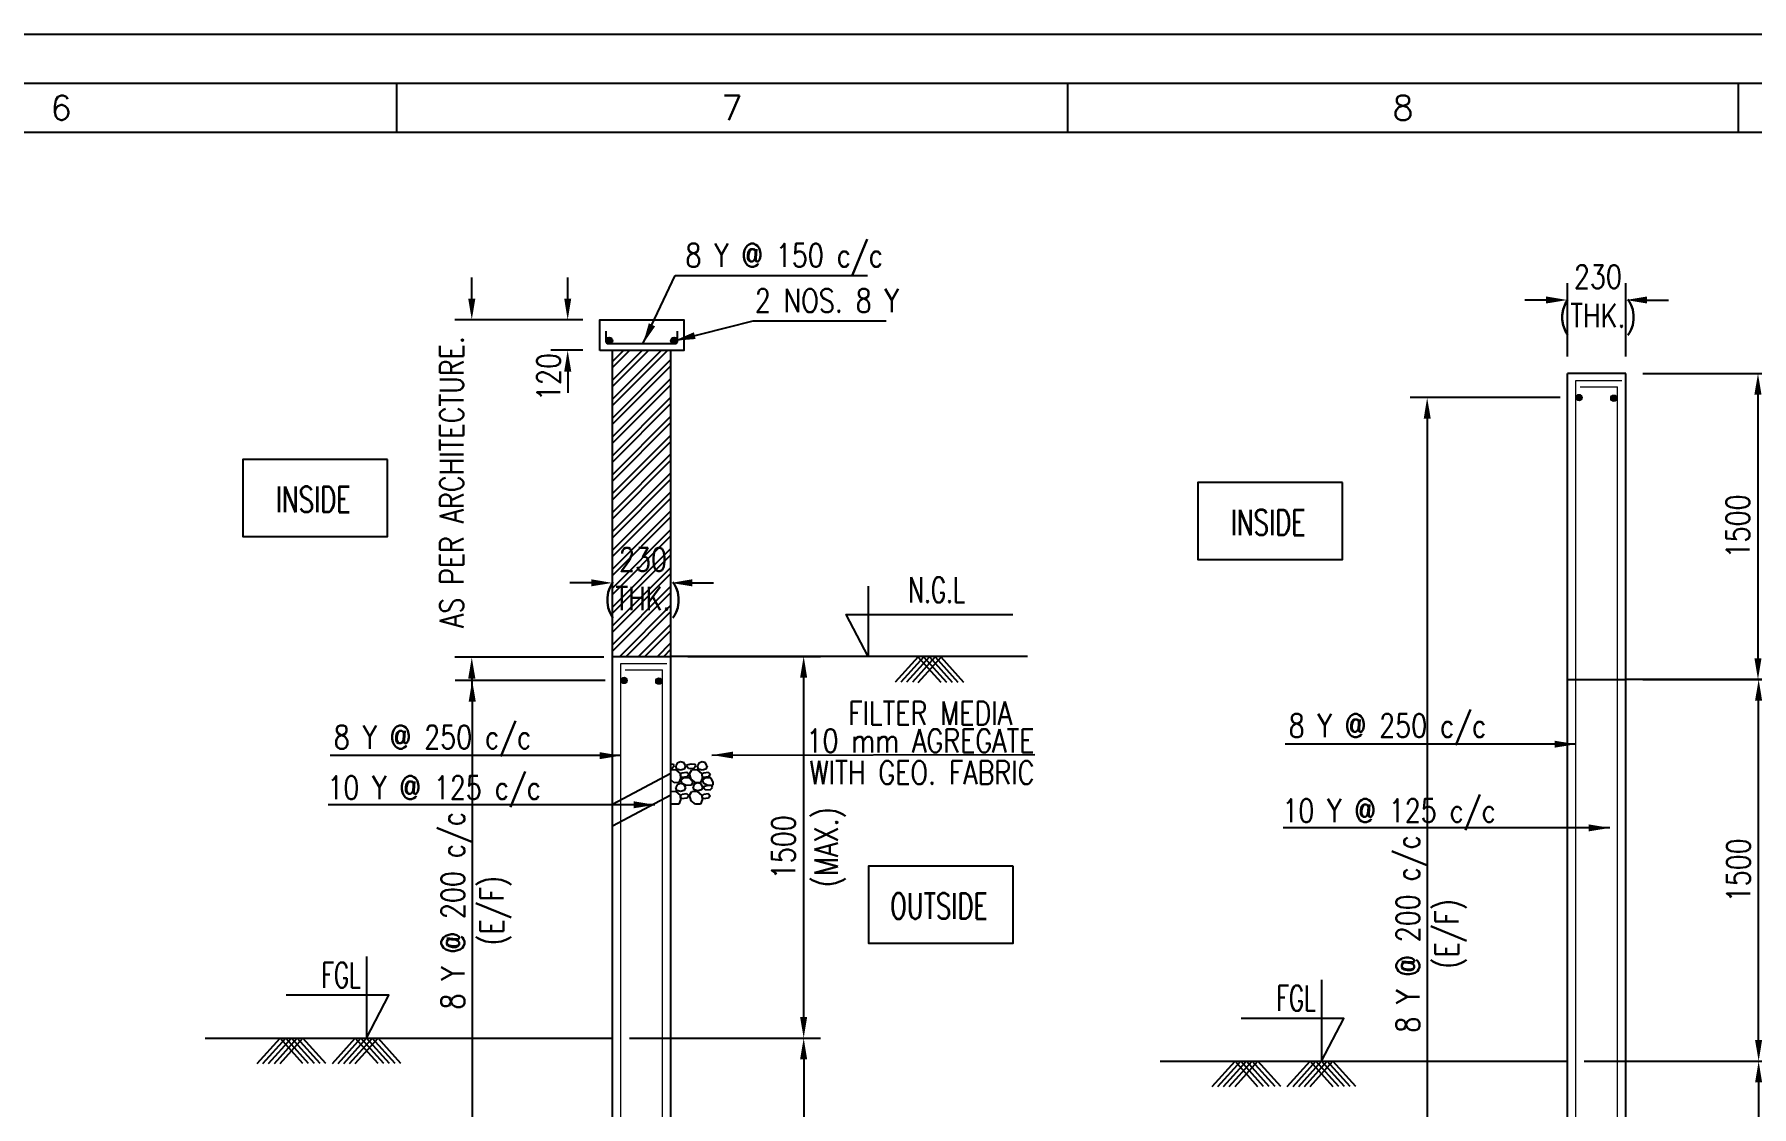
# Model space of a CAD drawing. Extents: x -69352 to 1013721, y -547461 to -186867.
# Drawn here: x 552022 to 572259, y -453716 to -441077 of the extents above; entities that cross this region are included whole.
import ezdxf
from ezdxf.enums import TextEntityAlignment as Align
from ezdxf.lldxf.tags import DXFTag

# ---------------------------------------------------------------- set-up
doc = ezdxf.new("R2010")
doc.units = 0
doc.header["$LTSCALE"] = 500
doc.header["$MEASUREMENT"] = 0
doc.header["$PDMODE"] = 35
doc.header["$PDSIZE"] = -15
doc.linetypes.add('HIDDEN2', pattern=[0.1875, 0.125, -0.0625])
doc.layers.get('DEFPOINTS').update_dxf_attribs({"color": 4})
for name, color, linetype in [('BEAM', 4, 'Continuous'), ('Layer1', 7, 'Continuous'), ('LEVEL SECTION', 3, 'Continuous'), ('PNA', 10, 'Continuous'), ('S-CONCRET LINE', 4, 'Continuous'), ('S-DIM-1', 5, 'Continuous'), ('S-DIMANTION', 5, 'Continuous'), ('S-HATCH', 253, 'Continuous'), ('S-LEVEL SECTION', 3, 'Continuous'), ('S-REINF', 6, 'Continuous'), ('S-REINFORCEMENT', 6, 'Continuous'), ('S-RETAINING WALL', 6, 'Continuous'), ('S-TEXT', 2, 'Continuous'), ('S-TEXT-1', 4, 'Continuous'), ('S-TEXT-1 @ 1', 4, 'Continuous')]:
    doc.layers.add(name, color=color, linetype=linetype)
doc.layers.add('hatch', color=7, linetype='Continuous', lineweight=5)
doc.layers.add('RIDE-PROFILE', color=8, linetype='Continuous', lineweight=25)
doc.styles.add('ROMANS', font='simplex.shx', dxfattribs={"width": 0.8, "height": 275})
tags = doc.linetypes.add('HIDDEN', pattern=[0.375, 0.25, -0.125]).pattern_tags.tags
tags[6:7] = [DXFTag(74, 4), DXFTag(75, 0), DXFTag(340, '0'), DXFTag(46, 1.0), DXFTag(50, 0.0), DXFTag(44, 0.0), DXFTag(45, 0.0)]
tags[4:5] = [DXFTag(74, 4), DXFTag(75, 0), DXFTag(340, '0'), DXFTag(46, 1.0), DXFTag(50, 0.0), DXFTag(44, 0.0), DXFTag(45, 0.0)]
doc.dimstyles.new('dim100', dxfattribs={"dimtxt": 250, "dimasz": 250, "dimexe": 200, "dimexo": 200, "dimgap": 100, "dimtad": 1, "dimdec": 0, "dimzin": 0, "dimdsep": 46, "dimtxsty": 'ROMANS', "dimcen": 0, "dimclrd": 5, "dimclre": 5, "dimclrt": 4, "dimadec": 0, "dimazin": 0, "dimtfac": 1, "dimtdec": 0, "dimtix": 1, "dimtofl": 0, "dimtmove": 2, "dimatfit": 3, "dimfxl": 0, "dimtolj": 1, "dimtzin": 0, "dimlwd": -1, "dimlwe": -1, "dimarcsym": 0})
doc.dimstyles.new('dim33.33', dxfattribs={"dimtxt": 250, "dimasz": 250, "dimexe": 200, "dimexo": 200, "dimgap": 100, "dimtad": 1, "dimdec": 0, "dimlfac": 0.333331, "dimzin": 0, "dimdsep": 46, "dimtxsty": 'ROMANS', "dimcen": 0, "dimclrd": 5, "dimclre": 5, "dimclrt": 4, "dimadec": 0, "dimazin": 0, "dimtfac": 1, "dimtdec": 0, "dimtix": 1, "dimtofl": 0, "dimtmove": 2, "dimatfit": 3, "dimfxl": 0, "dimtolj": 1, "dimtzin": 0, "dimlwd": -1, "dimlwe": -1, "dimarcsym": 0})

# ---------------------------------------------------------------- blocks, each defined once
blk = doc.blocks.new('*D1069')
at = {"layer": 'DEFPOINTS', "color": 0}
for p in [(558948, -448692), (557182, -455025), (558973, -455025)]:
    blk.add_point(p, dxfattribs=at)
at = {"layer": 'S-DIM-1', "color": 5}
for p, q in [((558748, -448692), (556982, -448692)), ((557182, -448942), (557182, -454775)), ((558773, -455025), (556982, -455025))]:
    blk.add_line(p, q, dxfattribs=at)
for points in [[(557224, -448942), (557140, -448942), (557182, -448692)], [(557140, -454775), (557224, -454775), (557182, -455025)]]:
    blk.add_solid(points, dxfattribs=at)
at = {"layer": 'S-DIM-1', "color": 4, "insert": (557230, -451406), "char_height": 275, "attachment_point": 5, "rotation": 90, "style": 'ROMANS'}
blk.add_mtext('\\A1;8 Y @ 200 c/c\\P(E/F)', dxfattribs=at)
blk = doc.blocks.new('*D1071')
at = {"layer": 'DEFPOINTS', "color": 0}
for p in [(558834, -452908), (559524, -456300), (561088, -456300)]:
    blk.add_point(p, dxfattribs=at)
at = {"layer": 'S-DIM-1', "color": 5}
for p, q in [((559034, -452908), (561288, -452908)), ((561088, -453158), (561088, -456050)), ((559724, -456300), (561288, -456300))]:
    blk.add_line(p, q, dxfattribs=at)
for points in [[(561129, -453158), (561046, -453158), (561088, -452908)], [(561046, -456050), (561129, -456050), (561088, -456300)]]:
    blk.add_solid(points, dxfattribs=at)
at = {"layer": 'S-DIM-1', "color": 4, "insert": (561122, -454584), "char_height": 275, "attachment_point": 5, "rotation": 90, "style": 'ROMANS'}
blk.add_mtext('\\A1;1000\\P(MIN.)', dxfattribs=at)
blk = doc.blocks.new('*D1072')
at = {"layer": 'DEFPOINTS', "color": 0}
for p in [(559524, -448408), (561088, -448408), (559524, -452908)]:
    blk.add_point(p, dxfattribs=at)
at = {"layer": 'S-DIM-1', "color": 5}
for p, q in [((559724, -448408), (561288, -448408)), ((561088, -452658), (561088, -448658)), ((559724, -452908), (561288, -452908))]:
    blk.add_line(p, q, dxfattribs=at)
for points in [[(561129, -448658), (561046, -448658), (561088, -448408)], [(561046, -452658), (561129, -452658), (561088, -452908)]]:
    blk.add_solid(points, dxfattribs=at)
at = {"layer": 'S-DIM-1', "color": 4, "char_height": 275, "attachment_point": 5, "rotation": 90, "style": 'ROMANS'}
for s, insert in [('(MAX.)', (561397, -450658)), ('\\A1;1500', (560850, -450658))]:
    blk.add_mtext(s, dxfattribs=dict(at, insert=insert))
blk = doc.blocks.new('SHEET')
at = {"elevation": -8, "flags": 128}
blk.add_lwpolyline([(674017, -125881), (763101, -125881), (763101, -63214), (674017, -63214)], close=True, dxfattribs=at)
at = {"layer": 'PNA'}
for p, q in [((718559, -63743, -8), (718559, -64273, -8)), ((725806, -63743, -8), (725806, -64273, -8)), ((733053, -63743, -8), (733053, -64273, -8))]:
    blk.add_line(p, q, dxfattribs=at)
at = {"layer": 'PNA', "color": 1, "elevation": -8}
for points in [[(675076, -125351), (762572, -125351), (762572, -63743), (675076, -63743)], [(676135, -124822), (762042, -124822), (762042, -64273), (676135, -64273)]]:
    blk.add_lwpolyline(points, close=True, dxfattribs=at)
at = {"layer": 'PNA', "style": 'ROMANS'}
for s, p in [('6', (714936, -64008, -8)), ('7', (722183, -64008, -8)), ('8', (729431, -64008, -8))]:
    blk.add_text(s, height=265, dxfattribs=at).set_placement(p, align=Align.MIDDLE)
blk = doc.blocks.new('A$C1DFA76C7')
at = {"color": 253, "linetype": 'Continuous'}
for p, q in [((-136, 449), (-121, 413)), ((-134, 449), (-118, 485)), ((-121, 413), (-78, 401)), ((-118, 485), (-78, 497)), ((-78, 497), (-37, 482)), ((-78, 401), (-35, 413)), ((-17, 408), (-75, 355)), ((-37, 482), (-22, 449)), ((-35, 413), (-22, 449)), ((44, 403), (-17, 408)), ((-4, 449), (4, 469)), ((24, 418), (-4, 449)), ((52, 474), (4, 469)), ((82, 424), (24, 418)), ((103, 462), (52, 474)), ((105, 449), (82, 424)), ((105, 449), (103, 462)), ((118, 449), (133, 413)), ((120, 449), (136, 485)), ((133, 413), (176, 401)), ((136, 485), (176, 497)), ((176, 497), (217, 482)), ((176, 401), (219, 413)), ((237, 408), (179, 355)), ((217, 482), (232, 449)), ((219, 413), (232, 449)), ((289, 404), (237, 408)), ((250, 449), (258, 469)), ((278, 418), (250, 449)), ((289, 473), (258, 469)), ((289, 420), (278, 418)), ((-207, 258), (-179, 309)), ((-207, 228), (-207, 258)), ((-144, 223), (-207, 228)), ((-201, 197), (-193, 217)), ((-145, 222), (-193, 217)), ((-179, 309), (-113, 309)), ((-149, 378), (-174, 352)), ((-174, 352), (-154, 322)), ((-154, 322), (-90, 314)), ((-98, 370), (-149, 378)), ((-94, 209), (-145, 222)), ((-90, 251), (-144, 223)), ((-113, 309), (-80, 286)), ((-78, 352), (-98, 370)), ((-92, 197), (-94, 209)), ((-90, 314), (-78, 337)), ((-80, 286), (-90, 251)), ((-84, 203), (-69, 168)), ((-82, 203), (-66, 239)), ((-75, 355), (-78, 302)), ((-78, 337), (-78, 352)), ((-78, 302), (-57, 253)), ((-66, 239), (-26, 251)), ((-57, 253), (-4, 251)), ((-26, 251), (15, 236)), ((-4, 251), (52, 294)), ((15, 236), (30, 203)), ((17, 168), (30, 203)), ((29, 258), (75, 309)), ((47, 228), (29, 258)), ((72, 358), (44, 403)), ((110, 223), (47, 228)), ((52, 294), (72, 358)), ((75, 309), (141, 309)), ((105, 378), (80, 352)), ((80, 352), (100, 322)), ((100, 322), (164, 314)), ((156, 370), (105, 378)), ((164, 251), (110, 223)), ((120, 195), (136, 231)), ((136, 231), (176, 243)), ((141, 309), (174, 286)), ((176, 352), (156, 370)), ((164, 314), (176, 337)), ((174, 286), (164, 251)), ((179, 355), (176, 302)), ((176, 337), (176, 352)), ((176, 302), (197, 253)), ((176, 243), (217, 228)), ((197, 253), (250, 251)), ((217, 228), (232, 195)), ((250, 251), (289, 281)), ((-173, 166), (-201, 197)), ((-149, 124), (-174, 98)), ((-174, 98), (-154, 68)), ((-114, 171), (-173, 166)), ((-154, 68), (-90, 60)), ((-98, 116), (-149, 124)), ((-92, 197), (-114, 171)), ((-78, 98), (-98, 116)), ((-90, 60), (-78, 83)), ((-75, 101), (-78, 48)), ((-78, 83), (-78, 98)), ((-78, 48), (-58, 0)), ((-17, 154), (-75, 101)), ((-69, 168), (-26, 155)), ((-26, 155), (17, 168)), ((44, 149), (-17, 154)), ((0, 0), (52, 40)), ((72, 104), (44, 149)), ((52, 40), (72, 104)), ((105, 124), (80, 98)), ((80, 98), (100, 68)), ((100, 68), (164, 60)), ((156, 116), (105, 124)), ((118, 195), (133, 159)), ((133, 159), (176, 147)), ((176, 98), (156, 116)), ((164, 60), (176, 83)), ((176, 147), (219, 159)), ((179, 101), (176, 48)), ((176, 83), (176, 98)), ((176, 48), (196, 0)), ((237, 154), (179, 101)), ((219, 159), (232, 195)), ((289, 150), (237, 154))]:
    blk.add_line(p, q, dxfattribs=at)
at = {"color": 253}
for p, q in [((196, 0), (289, 0, -10)), ((-58, 0), (0, 0))]:
    blk.add_line(p, q, dxfattribs=at)
blk = doc.blocks.new('*D1124')
at = {"layer": 'DEFPOINTS', "color": 0}
for p in [(559524, -447542), (558834, -448408), (559524, -448408)]:
    blk.add_point(p, dxfattribs=at)
at = {"layer": 'S-DIM-1', "color": 5}
for p, q in [((558834, -448208), (558834, -447342)), ((559524, -448208), (559524, -447342)), ((558584, -447542), (558334, -447542)), ((559774, -447542), (560024, -447542))]:
    blk.add_line(p, q, dxfattribs=at)
for points in [[(558584, -447583), (558584, -447500), (558834, -447542)], [(559774, -447500), (559774, -447583), (559524, -447542)]]:
    blk.add_solid(points, dxfattribs=at)
at = {"layer": 'S-DIM-1', "color": 4, "insert": (559194, -447542), "char_height": 275, "attachment_point": 5, "style": 'ROMANS'}
blk.add_mtext('\\A1;230\\P(THK.)', dxfattribs=at)
blk = doc.blocks.new('*D1133')
at = {"layer": 'DEFPOINTS', "color": 0}
for p in [(558684, -444441), (558307, -444801), (558684, -444801)]:
    blk.add_point(p, dxfattribs=at)
at = {"layer": 'S-DIM-1', "color": 5}
for p, q in [((558307, -444191), (558307, -443941)), ((558484, -444441), (558107, -444441)), ((558484, -444801), (558107, -444801)), ((558307, -445051), (558307, -445301))]:
    blk.add_line(p, q, dxfattribs=at)
for points in [[(558266, -444191), (558349, -444191), (558307, -444441)], [(558349, -445051), (558266, -445051), (558307, -444801)]]:
    blk.add_solid(points, dxfattribs=at)
at = {"layer": 'S-DIM-1', "color": 4, "insert": (558082, -445116), "char_height": 275, "attachment_point": 5, "rotation": 90, "style": 'ROMANS'}
blk.add_mtext('\\A1;120', dxfattribs=at)
blk = doc.blocks.new('*D1134')
at = {"layer": 'DEFPOINTS', "color": 0}
for p in [(558684, -444441), (557177, -448419), (558934, -448419)]:
    blk.add_point(p, dxfattribs=at)
at = {"layer": 'S-DIMANTION', "color": 5, "linetype": 'ByBlock', "ltscale": 20}
for p, q in [((557177, -444191), (557177, -443941)), ((558484, -444441), (556977, -444441)), ((558734, -448419), (556977, -448419)), ((557177, -448669), (557177, -448919))]:
    blk.add_line(p, q, dxfattribs=at)
at = {"layer": 'S-DIMANTION', "color": 5}
for points in [[(557135, -444191), (557219, -444191), (557177, -444441)], [(557219, -448669), (557135, -448669), (557177, -448419)]]:
    blk.add_solid(points, dxfattribs=at)
at = {"layer": 'S-DIMANTION', "color": 4, "lineweight": -2, "insert": (556940, -446430), "char_height": 275, "attachment_point": 5, "rotation": 90, "style": 'ROMANS'}
blk.add_mtext('\\A1; AS PER ARCHITECTURE.', dxfattribs=at)
blk = doc.blocks.new('*D1014')
at = {"layer": 'DEFPOINTS', "color": 0}
for p in [(570201, -445358), (568435, -455297), (570226, -455297)]:
    blk.add_point(p, dxfattribs=at)
at = {"layer": 'S-DIM-1', "color": 5}
for p, q in [((570001, -445358), (568235, -445358)), ((568435, -445608), (568435, -455047)), ((570026, -455297), (568235, -455297))]:
    blk.add_line(p, q, dxfattribs=at)
for points in [[(568477, -445608), (568394, -445608), (568435, -445358)], [(568394, -455047), (568477, -455047), (568435, -455297)]]:
    blk.add_solid(points, dxfattribs=at)
at = {"layer": 'S-DIM-1', "color": 4, "insert": (568484, -451679), "char_height": 275, "attachment_point": 5, "rotation": 90, "style": 'ROMANS'}
blk.add_mtext('\\A1;8 Y @ 200 c/c\\P(E/F)', dxfattribs=at)
blk = doc.blocks.new('*D1016')
at = {"layer": 'DEFPOINTS', "color": 0}
for p in [(570087, -453180), (570777, -456572), (572341, -456572)]:
    blk.add_point(p, dxfattribs=at)
at = {"layer": 'S-DIM-1', "color": 5}
for p, q in [((570287, -453180), (572541, -453180)), ((572341, -453430), (572341, -456322)), ((570977, -456572), (572541, -456572))]:
    blk.add_line(p, q, dxfattribs=at)
for points in [[(572382, -453430), (572299, -453430), (572341, -453180)], [(572299, -456322), (572382, -456322), (572341, -456572)]]:
    blk.add_solid(points, dxfattribs=at)
at = {"layer": 'S-DIM-1', "color": 4, "insert": (572376, -454856), "char_height": 275, "attachment_point": 5, "rotation": 90, "style": 'ROMANS'}
blk.add_mtext('\\A1;1000\\P(MIN.)', dxfattribs=at)
blk = doc.blocks.new('*D1017')
at = {"layer": 'DEFPOINTS', "color": 0}
for p in [(570777, -448680), (572341, -448680), (570777, -453180)]:
    blk.add_point(p, dxfattribs=at)
at = {"layer": 'S-DIM-1', "color": 5}
for p, q in [((570977, -448680), (572541, -448680)), ((572341, -452930), (572341, -448930)), ((570977, -453180), (572541, -453180))]:
    blk.add_line(p, q, dxfattribs=at)
for points in [[(572382, -448930), (572299, -448930), (572341, -448680)], [(572299, -452930), (572382, -452930), (572341, -453180)]]:
    blk.add_solid(points, dxfattribs=at)
at = {"layer": 'S-DIM-1', "color": 4, "char_height": 275, "attachment_point": 5, "rotation": 90, "style": 'ROMANS'}
for s, insert in [('\\A1;1500', (572103, -450930)), ('(MAX.)', (572650, -450930))]:
    blk.add_mtext(s, dxfattribs=dict(at, insert=insert))
blk = doc.blocks.new('*D1019')
at = {"layer": 'DEFPOINTS', "color": 0}
for p in [(570777, -445074), (570777, -448680), (572333, -448680)]:
    blk.add_point(p, dxfattribs=at)
at = {"layer": 'S-DIM-1', "color": 5}
for p, q in [((570977, -445074), (572533, -445074)), ((572333, -445324), (572333, -448430)), ((570977, -448680), (572533, -448680))]:
    blk.add_line(p, q, dxfattribs=at)
for points in [[(572375, -445324), (572291, -445324), (572333, -445074)], [(572291, -448430), (572375, -448430), (572333, -448680)]]:
    blk.add_solid(points, dxfattribs=at)
at = {"layer": 'S-DIM-1', "color": 4, "insert": (572096, -446877), "char_height": 275, "attachment_point": 5, "rotation": 90, "style": 'ROMANS'}
blk.add_mtext('\\A1;1500', dxfattribs=at)
blk = doc.blocks.new('*D1020')
at = {"layer": 'DEFPOINTS', "color": 0}
for p in [(570777, -444208), (570087, -445074), (570777, -445074)]:
    blk.add_point(p, dxfattribs=at)
at = {"layer": 'S-DIM-1', "color": 5}
for p, q in [((570087, -444874), (570087, -444008)), ((570777, -444874), (570777, -444008)), ((569837, -444208), (569587, -444208)), ((571027, -444208), (571277, -444208))]:
    blk.add_line(p, q, dxfattribs=at)
for points in [[(569837, -444249), (569837, -444166), (570087, -444208)], [(571027, -444166), (571027, -444249), (570777, -444208)]]:
    blk.add_solid(points, dxfattribs=at)
at = {"layer": 'S-DIM-1', "color": 4, "insert": (570447, -444208), "char_height": 275, "attachment_point": 5, "style": 'ROMANS'}
blk.add_mtext('\\A1;230\\P(THK.)', dxfattribs=at)

msp = doc.modelspace()

# ---------------------------------------------------------------- hatches: boundary and pattern name
at = {"layer": 'S-HATCH'}
h = msp.add_hatch(dxfattribs=at)
h.set_pattern_fill('ANSI32', color=256, scale=420, style=0)
h.set_pattern_definition([(45, (-8170617.27, -54794.05), (-111.369318, 111.369318), []), (45, (-8170543.02, -54794.05), (-111.369318, 111.369318), [])])
h.paths.add_polyline_path([(559524.032, -448408.123), (559524.032, -444801.799), (558834.032, -444801.799), (558834.032, -448408.123)])
h.paths.add_polyline_path([(558611.338, -446943.601), (558611.338, -448140.03), (559776.814, -448140.03), (559776.814, -446943.601)], flags=24)
at = {"layer": 'S-REINF', "lineweight": 5}
for points in [[(570187.173, -445357.899, 1), (570261.823, -445357.899, 1)], [(570597.848, -445365.564, 1), (570672.498, -445365.564, 1)], [(558934.032, -448692.027, 1), (559008.681, -448692.027, 1)], [(559344.707, -448699.692, 1), (559419.356, -448699.692, 1)]]:
    msp.add_hatch(color=256, dxfattribs=at).paths.add_polyline_path(points)

# ---------------------------------------------------------------- linework, layer by layer
at = {"color": 4, "lineweight": 5}
msp.add_line((559524.032, -444801.216, -10.658), (558834.032, -444801.149, -10.658), dxfattribs=at)
at = {"layer": 'BEAM', "linetype": 'ByBlock', "lineweight": -2, "ltscale": 20}
for p, q in [((558834.032, -455100.123, -10.398), (558834.032, -444801.799, -10.657)), ((559524.032, -444801.799, 205.413), (558834.032, -444801.799, -10.657)), ((559524.032, -448408.123, -10.566), (559524.032, -444801.799, -16.09)), ((570087.173, -455372.319, 0.015), (570087.173, -445073.995, -0.244)), ((570777.173, -445073.995, 215.826), (570087.173, -445073.995, -0.244)), ((570777.173, -448680.319, -0.153), (570777.173, -445073.995, -5.677)), ((558834.032, -448408.123, -10.566), (559524.032, -448408.123, -10.566)), ((559524.032, -456300.123, -10.428), (559524.032, -448408.123, -10.566)), ((570777.173, -456572.319, -0.015), (570777.173, -448680.319, -0.153))]:
    msp.add_line(p, q, dxfattribs=at)
at = {"layer": 'hatch', "color": 9, "linetype": 'HIDDEN2', "lineweight": -2, "ltscale": 500}
msp.add_line((570087.173, -448680.319, -0.153), (570777.173, -448680.319, -0.153), dxfattribs=at)
at = {"layer": 'Layer1', "linetype": 'Continuous'}
for p, q in [((562170.873, -448707.581, -10.566), (562440.434, -448407.819, -10.566)), ((562238.116, -448707.581, -10.566), (562507.677, -448407.819, -10.566)), ((562305.359, -448707.581, -10.566), (562574.92, -448407.819, -10.566)), ((562372.602, -448707.581, -10.566), (562642.163, -448407.819, -10.566)), ((562438.056, -448717.439, -10.566), (562707.344, -448417.98, -10.566)), ((562707.933, -448717.743, -10.566), (562438.645, -448418.285, -10.566)), ((562774.902, -448717.439, -10.566), (562505.615, -448417.98, -10.566)), ((562842.145, -448717.439, -10.566), (562572.858, -448417.98, -10.566)), ((562909.389, -448717.439, -10.566), (562640.101, -448417.98, -10.566)), ((562976.632, -448717.439, -10.566), (562707.344, -448417.98, -10.566)), ((554648.883, -453207.581, -10.398), (554918.445, -452907.819, -10.398)), ((554716.126, -453207.581, -10.398), (554985.688, -452907.819, -10.398)), ((554783.369, -453207.581, -10.398), (555052.931, -452907.819, -10.398)), ((554850.612, -453207.581, -10.398), (555120.174, -452907.819, -10.398)), ((554917.855, -453207.581, -10.398), (555187.143, -452908.123, -10.398)), ((555187.732, -453207.886, -10.398), (554918.445, -452908.427, -10.398)), ((555254.702, -453207.581, -10.398), (554985.414, -452908.123, -10.398)), ((555321.945, -453207.581, -10.398), (555052.657, -452908.123, -10.398)), ((555389.188, -453207.581, -10.398), (555119.9, -452908.123, -10.398)), ((555456.431, -453207.581, -10.398), (555187.143, -452908.123, -10.398)), ((555533.931, -453207.581, -10.398), (555803.493, -452907.819, -10.398)), ((555601.174, -453207.581, -10.398), (555870.736, -452907.819, -10.398)), ((555668.417, -453207.581, -10.398), (555937.979, -452907.819, -10.398)), ((555735.66, -453207.581, -10.398), (556005.222, -452907.819, -10.398)), ((555802.903, -453207.581, -10.398), (556072.191, -452908.123, -10.398)), ((556072.78, -453207.886, -10.398), (555803.493, -452908.427, -10.398)), ((556139.75, -453207.581, -10.398), (555870.462, -452908.123, -10.398)), ((556206.993, -453207.581, -10.398), (555937.705, -452908.123, -10.398)), ((556274.236, -453207.581, -10.398), (556004.948, -452908.123, -10.398)), ((556341.479, -453207.581, -10.398), (556072.191, -452908.123, -10.398)), ((565902.024, -453479.777, 0.015), (566171.586, -453180.014, 0.015)), ((565969.267, -453479.777, 0.015), (566238.829, -453180.014, 0.015)), ((566036.51, -453479.777, 0.015), (566306.072, -453180.014, 0.015)), ((566103.753, -453479.777, 0.015), (566373.315, -453180.014, 0.015)), ((566170.997, -453479.777, 0.015), (566440.284, -453180.319, 0.015)), ((566440.874, -453480.081, 0.015), (566171.586, -453180.623, 0.015)), ((566507.843, -453479.777, 0.015), (566238.555, -453180.319, 0.015)), ((566575.086, -453479.777, 0.015), (566305.798, -453180.319, 0.015)), ((566642.329, -453479.777, 0.015), (566373.041, -453180.319, 0.015)), ((566709.572, -453479.777, 0.015), (566440.284, -453180.319, 0.015)), ((566787.072, -453479.777, 0.015), (567056.634, -453180.014, 0.015)), ((566854.315, -453479.777, 0.015), (567123.877, -453180.014, 0.015)), ((566921.558, -453479.777, 0.015), (567191.12, -453180.014, 0.015)), ((566988.801, -453479.777, 0.015), (567258.363, -453180.014, 0.015)), ((567056.045, -453479.777, 0.015), (567325.332, -453180.319, 0.015)), ((567325.922, -453480.081, 0.015), (567056.634, -453180.623, 0.015)), ((567392.891, -453479.777, 0.015), (567123.603, -453180.319, 0.015)), ((567460.134, -453479.777, 0.015), (567190.846, -453180.319, 0.015)), ((567527.377, -453479.777, 0.015), (567258.089, -453180.319, 0.015)), ((567594.62, -453479.777, 0.015), (567325.332, -453180.319, 0.015))]:
    msp.add_line(p, q, dxfattribs=at)
at = {"layer": 'RIDE-PROFILE', "color": 2, "linetype": 'HIDDEN', "ltscale": 1000}
for p, q in [((558834.032, -450151.635, -10.533), (559524.032, -449784.291, -10.533)), ((558834.032, -450406.534, -10.533), (559524.032, -450039.191, -10.533))]:
    msp.add_line(p, q, dxfattribs=at)
at = {"layer": 'S-CONCRET LINE', "elevation": -10.658}
msp.add_lwpolyline([(558684.032, -444801.149), (558684.032, -444441.149), (559674.032, -444441.149), (559674.032, -444801.149)], close=True, dxfattribs=at)
at = {"layer": 'S-LEVEL SECTION'}
for p, q in [((563726.372, -448408.123, -10.566), (559524.032, -448408.123, -10.566)), ((574979.514, -448680.319, -0.153), (570777.173, -448680.319, -0.153)), ((554034.042, -452908.123, -10.398), (558834.032, -452908.123, -10.398)), ((565287.183, -453180.319, 0.015), (570087.173, -453180.319, 0.015))]:
    msp.add_line(p, q, dxfattribs=at)
for points, elevation in [([(561847.014, -447582.564), (561847.014, -448408.123), (561587.513, -447914.573), (563550.96, -447914.573)], -18.086), ([(555937.705, -451946.839), (555937.705, -452908.123), (556201.206, -452402.25), (554990.983, -452402.25)], -10.398), ([(567190.846, -452219.035), (567190.846, -453180.319), (567454.347, -452674.446), (566244.124, -452674.446)], 0.015)]:
    msp.add_lwpolyline(points, dxfattribs=dict(at, elevation=elevation))
at = {"layer": 'S-REINF', "color": 6, "lineweight": 5}
for p, q in [((570187.173, -456298.109, 0.012), (570187.173, -445157.651, -5.677)), ((570187.173, -445157.651, -5.677), (570727.173, -445157.651, -5.677)), ((570237.173, -445232.651, -5.677), (570677.173, -445232.651, -5.677)), ((570677.173, -456389.106), (570677.173, -445232.651, -5.677)), ((558934.032, -456025.913, -10.401), (558934.032, -448491.779, -15.999)), ((558934.032, -448491.779, -15.999), (559474.032, -448491.779, -15.999)), ((558984.032, -448566.779, -15.999), (559424.032, -448566.779, -15.999)), ((559424.032, -456116.911, -10.413), (559424.032, -448566.779, -15.999))]:
    msp.add_line(p, q, dxfattribs=at)
at = {"layer": 'S-REINF', "lineweight": 5}
for centre in [(570224.498, -445357.899, -5.677), (570635.173, -445365.564, -5.677), (558971.356, -448692.027, -15.999), (559382.032, -448699.692, -15.999)]:
    msp.add_circle(centre, 37.325, dxfattribs=at)
at = {"layer": 'S-REINFORCEMENT', "color": 5, "elevation": -10.658}
msp.add_lwpolyline([(559599.032, -444576.149), (559599.032, -444688.649, -0.414213562), (559561.532, -444726.149), (558796.532, -444726.149, -0.414213562), (558759.032, -444688.649), (558759.032, -444576.149)], format="xyb", dxfattribs=at)
at = {"layer": 'S-REINFORCEMENT', "color": 5, "const_width": 37.5, "elevation": -10.658}
for points in [[(558777.782, -444688.649, 1), (558815.282, -444688.649, 1)], [(559580.282, -444688.649, -1), (559542.782, -444688.649, -1)]]:
    msp.add_lwpolyline(points, format="xyb", close=True, dxfattribs=at)
at = {"layer": 'S-REINFORCEMENT', "color": 5}
for centre in [(558796.532, -444688.649, -10.658), (559561.532, -444688.649, -10.658)]:
    msp.add_circle(centre, 37.5, dxfattribs=at)
at = {"layer": 'S-RETAINING WALL', "color": 4}
msp.add_line((570777.173, -453180.319, -0.153), (572182.725, -453180.319, -0.153), dxfattribs=at)
at = {"layer": 'S-TEXT-1', "ltscale": 0.3}
for points, elevation in [([(556184.418, -446087.888), (554479.434, -446087.888), (554479.434, -446995.456), (556184.418, -446995.456)], -40.475), ([(567437.56, -446360.084), (565732.576, -446360.084), (565732.576, -447267.652), (567437.56, -447267.652)], -30.062), ([(563558.183, -450880.09), (561853.199, -450880.09), (561853.199, -451787.658), (563558.183, -451787.658)], -256.454)]:
    msp.add_lwpolyline(points, close=True, dxfattribs=dict(at, elevation=elevation))

# ---------------------------------------------------------------- block references
at = {"xscale": 1.09088535620405, "yscale": 1.09088535620405, "zscale": 1.09088535620405}
msp.add_blockref('SHEET', (-227575.254, -372117.825, 8.203), dxfattribs=at)
at = {"color": 0, "xscale": -1}
msp.add_blockref('A$C1DFA76C7', (559813.825, -450149.042, 8.431), dxfattribs=at)

# ---------------------------------------------------------------- texts
at = {"layer": 'LEVEL SECTION', "style": 'ROMANS', "width": 0.65}
for s, p in [('N.G.L', (562321.226, -447773.777, -10.566)), ('FGL', (555404.097, -452314.59, -10.398)), ('FGL', (566657.238, -452586.786, 0.015))]:
    msp.add_text(s, height=300, dxfattribs=at).set_placement(p)
at = {"layer": 'S-TEXT', "color": 2, "ltscale": 11, "style": 'ROMANS', "width": 0.7}
for s, p in [('INSIDE', (555308.546, -446707.859, -112.468)), ('INSIDE', (566561.688, -446980.055, -102.055)), ('OUTSIDE', (562682.311, -451500.061, -328.447))]:
    msp.add_text(s, height=300, dxfattribs=at).set_placement(p, align=Align.CENTER)
at = {"layer": 'S-TEXT-1 @ 1', "style": 'ROMANS', "width": 0.8}
for s, p in [('8 Y @ 150 c/c', (559694.532, -443680.394, -10.658)), ('2 NOS. 8 Y', (560512.642, -444214.916, -10.658)), ('FILTER MEDIA', (561611.931, -449078.363, -1.409)), ('8 Y @ 250 c/c', (566803.631, -449224.103, -30.062)), ('8 Y @ 250 c/c', (555550.49, -449359.132, -40.475)), ('10 mm AGREGATE', (561121.432, -449401.93, -1.409)), ('WITH GEO. FABRIC', (561157.658, -449777.738, -1.409)), ('10 Y @ 125 c/c', (555475.552, -449954.417, -40.475)), ('10 Y @ 125 c/c', (566728.693, -450226.613, -30.062))]:
    msp.add_text(s, height=275, dxfattribs=at).set_placement(p, align=Align.MIDDLE_LEFT)

# ---------------------------------------------------------------- dimensions: what is measured, and where the dimension line sits
at = {"layer": 'S-DIM-1'}
dim = msp.add_linear_dim(base=(558307.281, -444801.149, -10.658), p1=(558684.032, -444441.149, -10.658), p2=(558684.032, -444801.149, -10.658), angle=90, dimstyle='dim33.33', dxfattribs=at)
dim.commit()
dim.dimension.update_dxf_attribs({"geometry": '*D1133', "text_midpoint": (558082.281, -445115.724, -10.658), "dimtype": 160})
for base, p1, p2, picture, middle in [((570777.173, -444207.688, -0.244), (570087.173, -445073.995, -0.244), (570777.173, -445073.995, -0.244), '*D1020', (570447.218, -444207.688, -0.244)), ((559524.032, -447541.816, -10.566), (558834.032, -448408.123, -10.566), (559524.032, -448408.123, -10.566), '*D1124', (559194.076, -447541.816, -10.566))]:
    dim = msp.add_linear_dim(base=base, p1=p1, p2=p2, angle=180, text='<>\\X(THK.)', dimstyle='dim33.33', dxfattribs=at)
    dim.commit()
    dim.dimension.update_dxf_attribs({"geometry": picture, "text_midpoint": middle, "dimtype": 160})
dim = msp.add_linear_dim(base=(572333.157, -448680.319, 215.826), p1=(570777.173, -445073.995, 215.826), p2=(570777.173, -448680.319, -0.153), angle=90, text='1500', dimstyle='dim33.33', override={"dimtxsty": 'ROMANS'}, dxfattribs=at)
dim.commit()
dim.dimension.update_dxf_attribs({"geometry": '*D1019', "text_midpoint": (572095.657, -446877.157, 215.826)})
for base, p1, p2, text, picture, middle in [((568435.306, -455297.447, 0.015), (570200.673, -445357.899, -5.677), (570225.673, -455297.447, 0.015), '8 Y @ 200 c/c\\X(E/F)', '*D1014', (569048.381, -451678.535, 0.015)), ((557182.164, -455025.251, -10.398), (558947.532, -448692.027, -15.999), (558972.532, -455025.251, -10.398), '8 Y @ 200 c/c\\X(E/F)', '*D1069', (557795.24, -451406.339, -10.398)), ((561087.544, -456300.123, -10.566), (558834.032, -452908.123, -10.398), (559524.032, -456300.123, -10.398), '1000\\X(MIN.)', '*D1071', (561661.127, -454583.506, -10.566)), ((572340.686, -456572.319, -0.153), (570087.173, -453180.319, 0.015), (570777.173, -456572.319, 0.015), '1000\\X(MIN.)', '*D1016', (572914.269, -454855.702, -0.153))]:
    dim = msp.add_linear_dim(base=base, p1=p1, p2=p2, angle=90, text=text, dimstyle='dim33.33', override={"dimtmove": 1}, dxfattribs=at)
    dim.commit()
    dim.dimension.update_dxf_attribs({"geometry": picture, "text_midpoint": middle, "dimtype": 160})
for base, p1, p2, picture, middle in [((561087.544, -448408.123, -10.566), (559524.032, -452908.123, -10.566), (559524.032, -448408.123, -10.566), '*D1072', (561087.544, -450658.123, -10.566)), ((572340.686, -448680.319, -0.153), (570777.173, -453180.319, -0.153), (570777.173, -448680.319, -0.153), '*D1017', (572340.686, -450930.319, -0.153))]:
    dim = msp.add_linear_dim(base=base, p1=p1, p2=p2, angle=90, text='<>\\X(MAX.)', dimstyle='dim33.33', dxfattribs=at)
    dim.commit()
    dim.dimension.update_dxf_attribs({"geometry": picture, "text_midpoint": middle})
at = {"layer": 'S-DIMANTION', "linetype": 'ByBlock', "lineweight": -2, "ltscale": 20}
dim = msp.add_linear_dim(base=(557177.116, -448418.872, -15.833), p1=(558684.032, -444441.149, -10.658), p2=(558934.032, -448418.872, -16.001), angle=90, text=' AS PER ARCHITECTURE.', dimstyle='dim33.33', dxfattribs=at)
dim.commit()
dim.dimension.update_dxf_attribs({"geometry": '*D1134', "text_midpoint": (556939.616, -446430.01, -15.833)})

# ---------------------------------------------------------------- leaders
at = {"color": 0}
msp.add_leader([(560006.754, -449571.763, 8.431), (563813.25, -449564.509, 8.431)], dimstyle='dim33.33', override={"dimgap": 100, "dimtad": 0}, dxfattribs=at)
at = {"layer": 'S-DIM-1'}
for points, dimstyle in [([(559193.532, -444726.149, -10.658), (559574.532, -443920.394, -10.658), (561840.101, -443920.394, -10.658)], 'dim33.33'), ([(559561.532, -444688.649, -10.658), (560493.878, -444454.916, -10.658), (562061.248, -444454.916, -10.658)], 'dim33.33'), ([(570187.173, -449443.311, -30.062), (566762.56, -449443.313, -30.062)], 'dim100'), ([(558934.032, -449578.341, -40.475), (555509.418, -449578.342, -40.475)], 'dim100'), ([(559335.778, -450157.542, -40.475), (555484.48, -450157.544, -40.475)], 'dim100'), ([(570588.919, -450429.738, -30.062), (566737.622, -450429.739, -30.062)], 'dim100')]:
    msp.add_leader(points, dimstyle=dimstyle, dxfattribs=at)

doc.saveas('drawing.dxf')
